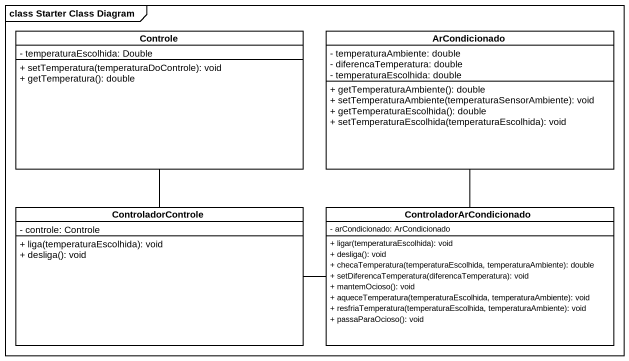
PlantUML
@startuml
mainframe class Starter Class Diagram
hide circle
hide empty members
skinparam classAttributeIconSize 0
class Controle {
  - temperaturaEscolhida: Double
  + setTemperatura(temperaturaDoControle): void
  + getTemperatura(): double
}
class ArCondicionado {
  - temperaturaAmbiente: double
  - diferencaTemperatura: double
  - temperaturaEscolhida: double
  + getTemperaturaAmbiente(): double
  + setTemperaturaAmbiente(temperaturaSensorAmbiente): void
  + getTemperaturaEscolhida(): double
  + setTemperaturaEscolhida(temperaturaEscolhida): void
}
class ControladorControle {
  - controle: Controle
  + liga(temperaturaEscolhida): void
  + desliga(): void
}
class ControladorArCondicionado {
  - arCondicionado: ArCondicionado
  + ligar(temperaturaEscolhida): void
  + desliga(): void
  + checaTemperatura(temperaturaEscolhida, temperaturaAmbiente): double
  + setDiferencaTemperatura(diferencaTemperatura): void
  + mantemOcioso(): void
  + aqueceTemperatura(temperaturaEscolhida, temperaturaAmbiente): void
  + resfriaTemperatura(temperaturaEscolhida, temperaturaAmbiente): void
  + passaParaOcioso(): void
}
Controle -- ControladorControle
ArCondicionado -- ControladorArCondicionado
ControladorControle -right- ControladorArCondicionado
@enduml
